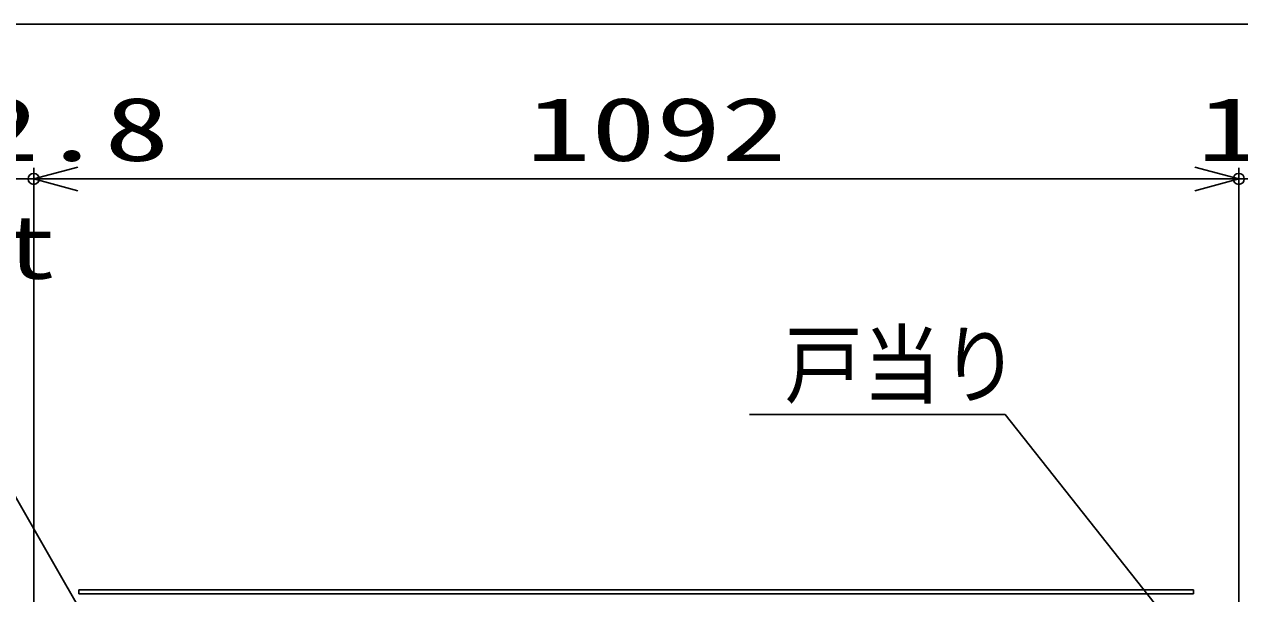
# Model space of a CAD drawing. Units: millimetres, scale not verified. Extents: x -4455 to 4455, y -3150 to 3150.
# Drawn here: x 477 to 1579, y 956 to 1472 of the extents above; entities that cross this region are included whole.
import ezdxf
from ezdxf.enums import TextEntityAlignment as Align

# ---------------------------------------------------------------- set-up
doc = ezdxf.new("R2010")
doc.units = ezdxf.units.MM
doc.header["$LTSCALE"] = 20
doc.header["$PDMODE"] = 32
doc.header["$PDSIZE"] = 10
doc.linetypes.add('USER2', pattern=[0.375, 0.25, -0.125])
for name, color, linetype, lineweight in [('0-1_寸法線', 4, 'Continuous', 25), ('0-2_0', 3, 'USER2', 25), ('0-F_NER', 30, 'Continuous', 25)]:
    doc.layers.add(name, color=color, linetype=linetype, lineweight=lineweight)
doc.layers.add('0-3_DEFPOINTS', color=7, linetype='Continuous')
doc.styles.add('ＭＳ ゴシック', font='')
doc.styles.get('ＭＳ ゴシック').set_extended_font_data('MS Gothic')

# ---------------------------------------------------------------- blocks, each defined once
blk = doc.blocks.new('_Open30')
at = {"layer": '0-2_0', "color": 4, "linetype": 'Continuous'}
blk.add_line((0, 0), (-20, 0), dxfattribs=at)
blk.add_lwpolyline([(-20, 5.36), (0, 0), (-20, -5.36)], dxfattribs=at)

msp = doc.modelspace()

# ---------------------------------------------------------------- linework, layer by layer
at = {"layer": '0-1_寸法線'}
for p, q in [((452.97, 1472.19), (2712.97, 1472.19)), ((485.97, 901.47), (485.97, 1342.19)), ((485.97, 901.47), (485.97, 1342.19)), ((1577.97, 901.47), (1577.97, 1342.19)), ((1577.97, 901.47), (1577.97, 1342.19)), ((443.22, 1332.19), (485.97, 1332.19)), ((525.97, 1332.19), (565.97, 1332.19)), ((525.97, 1332.19), (1537.97, 1332.19)), ((1537.97, 1332.19), (1497.97, 1332.19)), ((1577.97, 1332.19), (1587.97, 1332.19))]:
    msp.add_line(p, q, dxfattribs=at)
for points in [[(-377.89, 1225.46), (365.55, 1225.46), (607.47, 803)], [(1134.57, 1118.83), (1366.2, 1118.83), (1556.31, 878.88)]]:
    msp.add_lwpolyline(points, dxfattribs=at)
at = {"layer": '0-3_DEFPOINTS'}
for p in [(485.97, 1332.19), (1577.97, 1332.19)]:
    msp.add_point(p, dxfattribs=at)
at = {"layer": '0-F_NER'}
for p, q in [((1536.97, 960.08), (526.97, 960.08)), ((526.97, 960.08), (526.97, 956.48)), ((1536.97, 960.08), (1536.97, 956.48)), ((1536.97, 956.48), (526.97, 956.48))]:
    msp.add_line(p, q, dxfattribs=at)

# ---------------------------------------------------------------- block references
at = {"layer": '0-1_寸法線', "xscale": 2, "yscale": 2, "rotation": 180}
msp.add_blockref('_Open30', (485.97, 1332.19), dxfattribs=at)
msp.add_blockref('_Open30', (485.97, 1332.19), dxfattribs=at)
at = {"layer": '0-1_寸法線', "xscale": 2, "yscale": 2}
msp.add_blockref('_Open30', (1577.97, 1332.19), dxfattribs=at)
msp.add_blockref('_Open30', (1577.97, 1332.19), dxfattribs=at)

# ---------------------------------------------------------------- texts
at = {"layer": '0-1_寸法線', "color": 2, "style": 'ＭＳ ゴシック'}
for s, width, p in [('42.8', 1.5, (373.17, 1331.09)), ('1092', 1.5, (931.97, 1331.09)), ('10', 1.5, (1540.12, 1331.09)), ('門扉横枠 31x31x1.6t', 1.25, (-427.59, 1224.36)), ('戸当り', 0.9, (1166.2, 1117.73))]:
    msp.add_text(s, height=57.77, dxfattribs=dict(at, width=width)).set_placement(p, align=Align.BOTTOM_LEFT)

doc.saveas('drawing.dxf')
